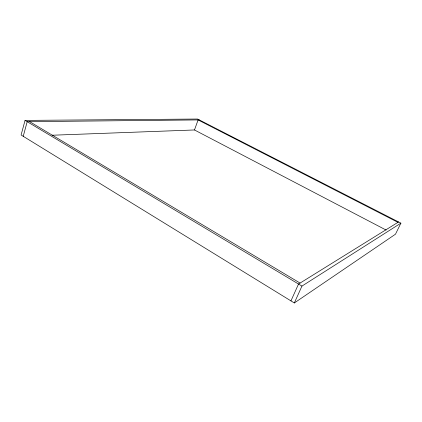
<?xml version="1.0" encoding="UTF-8"?>
<svg xmlns="http://www.w3.org/2000/svg" width="422" height="422" viewBox="0 0 422 422"><rect width="100%" height="100%" fill="white"/><g stroke="black" fill="none" stroke-linecap="round" stroke-linejoin="round"><path stroke-width="0.63" d="M25.051 120.397L21.1 134.998L294.329 302.964L395.483 234.194L400.9 223.148L197.543 119.036L25.051 120.397L301.957 286.084L400.9 223.148M23.226 136.306L27.198 121.684L199.253 119.906M51.953 135.24L194.484 129.965L198.097 119.922L397.957 222.341M290.948 300.891L298.528 284.032L398.574 221.956M294.329 302.964L301.957 286.084M194.484 129.965L386.119 230.059M29.656 121.657L300.074 283.072"/></g></svg>
